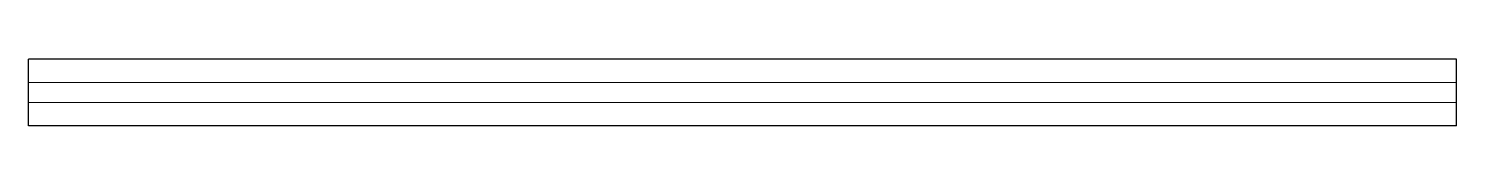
# Model space of a CAD drawing. Header units: millimetres. Extents: x 0 to 800, y -38 to -1.
import ezdxf

# ---------------------------------------------------------------- set-up
doc = ezdxf.new("R2010")
doc.units = ezdxf.units.MM

msp = doc.modelspace()

# ---------------------------------------------------------------- linework, layer by layer
at = {"color": 7, "linetype": 'Continuous', "lineweight": 25}
for p, q in [((800, -0.96), (0, -0.96)), ((0, -38.46), (0, -0.96)), ((800, -38.46), (800, -0.96)), ((800, -38.46), (0, -38.46))]:
    msp.add_line(p, q, dxfattribs=at)
at = {"color": 8, "linetype": 'Continuous', "lineweight": 0}
for p, q in [((800, -14.09), (0, -14.09)), ((800, -25.34), (0, -25.34))]:
    msp.add_line(p, q, dxfattribs=at)

doc.saveas('drawing.dxf')
